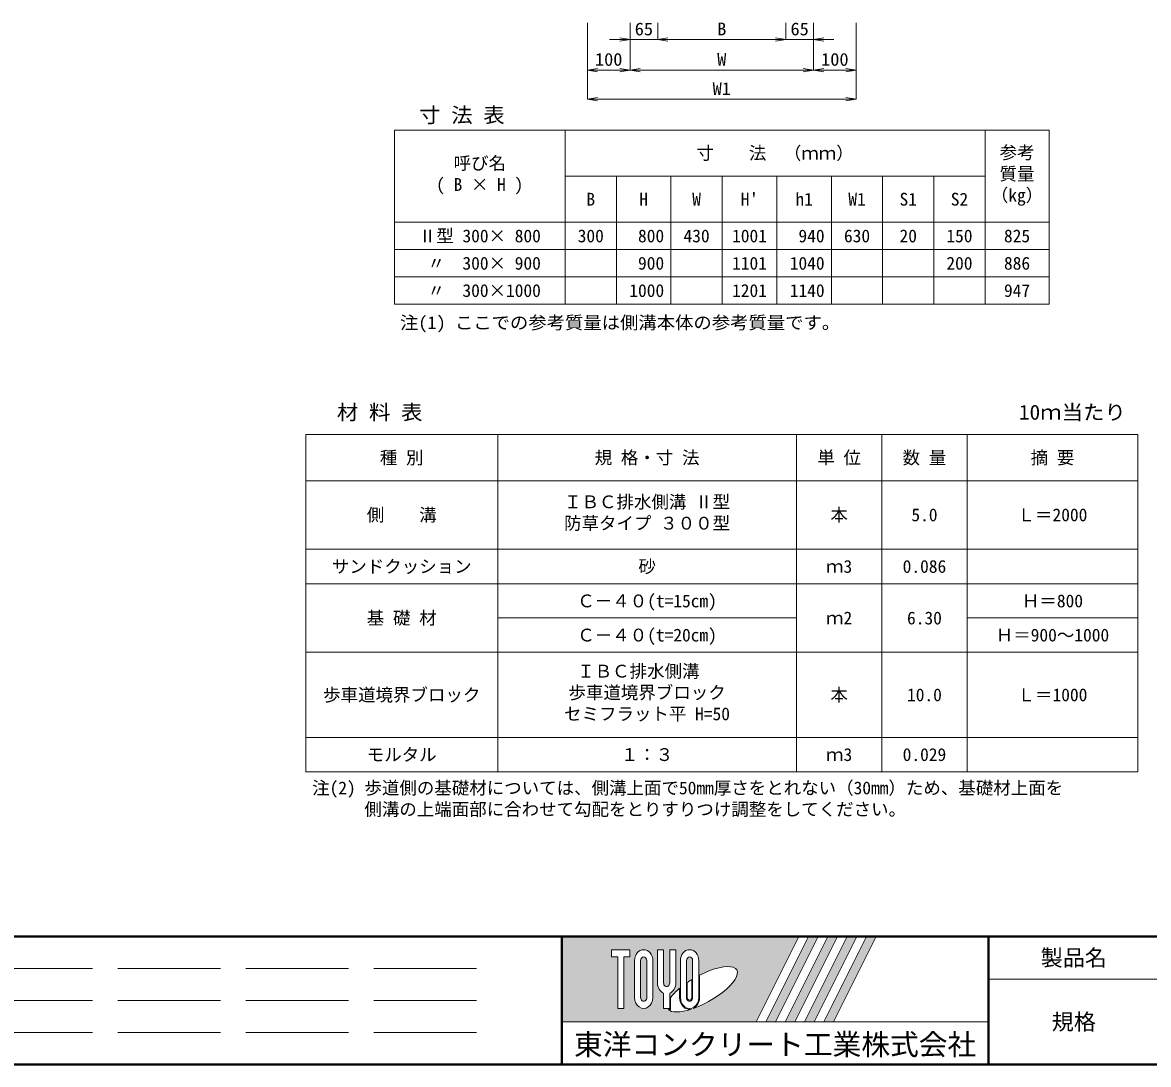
# Model space of a CAD drawing. Units: millimetres at full size. Extents: x 164402 to 209100, y 872507 to 885397.
# Drawn here: x 193809 to 196447, y 872707 to 875148 of the extents above; entities that cross this region are included whole.
import ezdxf
from ezdxf.enums import TextEntityAlignment as Align

# ---------------------------------------------------------------- set-up
doc = ezdxf.new("R2010")
doc.units = ezdxf.units.MM
doc.header["$LTSCALE"] = 40
doc.linetypes.add('DASHED', pattern=[7.5, 6, -1.5])
for name, color, linetype, lineweight in [('0_2', 7, 'Continuous', 13), ('Defpoints_3', 8, 'Continuous', 0), ('図枠', 7, 'Continuous', 5), ('寸法線', 7, 'Continuous', 13), ('寸法表', 30, 'Continuous', 13), ('補助線', 8, 'Continuous', 13)]:
    doc.layers.add(name, color=color, linetype=linetype, lineweight=lineweight)
doc.layers.add('文字', color=7, linetype='Continuous')
doc.styles.add('ＭＳ ゴシック', font='')
doc.styles.add('ＭＳ 明朝', font='')
doc.styles.get('ＭＳ ゴシック').set_extended_font_data('MS Gothic')
doc.styles.get('ＭＳ 明朝').set_extended_font_data('MS Mincho')

# ---------------------------------------------------------------- blocks, each defined once
blk = doc.blocks.new('open_arrow')
at = {"color": 0, "linetype": 'Continuous', "lineweight": -2}
blk.add_lwpolyline([(7.5, 1.25), (0, 0), (7.5, -1.25)], dxfattribs=at)

msp = doc.modelspace()

# ---------------------------------------------------------------- hatches: boundary and pattern name
at = {"layer": '図枠'}
h = msp.add_hatch(color=256, dxfattribs=at)
h.paths.add_polyline_path([(195072.4, 873007.22), (195072.4, 872807.22), (195527.71, 872807.22), (195627.71, 873007.22)])
edge = h.paths.add_edge_path(flags=16)
edge.add_ellipse((195401.84, 872883.38), major_axis=(80.81, 45.23), ratio=0.3471473, start_angle=-144.31122, end_angle=72.1899, ccw=False)
edge.add_ellipse((195371.92, 872863.85), major_axis=(0, 27.5), ratio=0.8463542, start_angle=-160.70346, end_angle=-90)
edge.add_line((195395.2, 872863.85), (195395.2, 872916.28))
edge = h.paths.add_edge_path(flags=16)
edge.add_ellipse((195371.92, 872950.58), major_axis=(0, 25.38), ratio=0.8463542, start_angle=-90, end_angle=90, ccw=False)
edge.add_line((195393.41, 872950.58), (195393.41, 872863.85))
edge.add_ellipse((195371.92, 872863.85), major_axis=(0, 25.38), ratio=0.8463542, start_angle=90, end_angle=-90, ccw=False)
edge.add_line((195350.44, 872863.85), (195350.44, 872950.58))
edge = h.paths.add_edge_path(flags=16)
edge.add_line((195379.08, 872950.58), (195379.08, 872863.85))
edge.add_ellipse((195371.92, 872863.85), major_axis=(0, 8.46), ratio=0.8463542, start_angle=90, end_angle=-90, ccw=False)
edge.add_line((195364.76, 872863.85), (195364.76, 872950.58))
edge.add_ellipse((195371.92, 872950.58), major_axis=(0, 8.46), ratio=0.8463542, start_angle=-90, end_angle=90, ccw=False)
edge = h.paths.add_edge_path(flags=16)
edge.add_line((195377.29, 872906.25), (195377.29, 872863.85))
edge.add_ellipse((195371.92, 872863.85), major_axis=(0, 6.35), ratio=0.8463542, start_angle=90, end_angle=-90, ccw=False)
edge.add_line((195366.55, 872863.85), (195366.55, 872899.31))
edge.add_ellipse((195401.84, 872883.38), major_axis=(80.81, 45.23), ratio=0.3471473, start_angle=107.79174, end_angle=126.47132, ccw=False)
edge = h.paths.add_edge_path(flags=16)
edge.add_ellipse((195318.21, 872898.23), major_axis=(0, 25.38), ratio=0.8463542, start_angle=-163.34117, end_angle=-90, ccw=False)
edge.add_line((195325.37, 872874.3), (195325.37, 872838.47))
edge.add_line((195325.37, 872838.47), (195311.05, 872838.47))
edge.add_line((195311.05, 872838.47), (195311.05, 872874.3))
edge.add_ellipse((195318.21, 872898.23), major_axis=(0, 25.38), ratio=0.8463542, start_angle=90, end_angle=163.34117, ccw=False)
edge.add_line((195296.73, 872898.23), (195296.73, 872975.97))
edge.add_line((195296.73, 872975.97), (195311.05, 872975.97))
edge.add_line((195311.05, 872975.97), (195311.05, 872898.23))
edge.add_ellipse((195318.21, 872898.23), major_axis=(0, 8.46), ratio=0.8463542, start_angle=90, end_angle=-90)
edge.add_line((195325.37, 872898.23), (195325.37, 872975.97))
edge.add_line((195325.37, 872975.97), (195339.69, 872975.97))
edge.add_line((195339.69, 872975.97), (195339.69, 872898.23))
edge = h.paths.add_edge_path(flags=16)
edge.add_line((195348.65, 872885.75), (195348.65, 872863.85))
edge.add_ellipse((195371.92, 872863.85), major_axis=(0, 27.5), ratio=0.8463542, start_angle=90, end_angle=-171.54427)
edge.add_ellipse((195401.84, 872883.38), major_axis=(80.81, 45.23), ratio=0.3471473, start_angle=-178.64954, end_angle=-148.29244, ccw=False)
edge.add_line((195322.29, 872836.35), (195327.16, 872836.35))
edge.add_line((195327.16, 872836.35), (195327.16, 872863.17))
edge.add_ellipse((195401.84, 872883.38), major_axis=(80.81, 45.23), ratio=0.3471473, start_angle=148.21912, end_angle=165.90812, ccw=False)
edge = h.paths.add_edge_path(flags=16)
edge.add_ellipse((195264.5, 872950.58), major_axis=(0, 25.38), ratio=0.8463542, start_angle=-90, end_angle=90, ccw=False)
edge.add_line((195285.98, 872950.58), (195285.98, 872863.85))
edge.add_ellipse((195264.5, 872863.85), major_axis=(0, 25.38), ratio=0.8463542, start_angle=90, end_angle=-90, ccw=False)
edge.add_line((195243.01, 872863.85), (195243.01, 872950.58))
edge = h.paths.add_edge_path(flags=16)
edge.add_line((195271.66, 872950.58), (195271.66, 872863.85))
edge.add_ellipse((195264.5, 872863.85), major_axis=(0, 8.46), ratio=0.8463542, start_angle=90, end_angle=-90, ccw=False)
edge.add_line((195257.34, 872863.85), (195257.34, 872950.58))
edge.add_ellipse((195264.5, 872950.58), major_axis=(0, 8.46), ratio=0.8463542, start_angle=-90, end_angle=90, ccw=False)
h.paths.add_polyline_path([(195232.27, 872975.97), (195232.27, 872959.05), (195217.95, 872959.05), (195217.95, 872838.47), (195203.63, 872838.47), (195203.63, 872959.05), (195189.3, 872959.05), (195189.3, 872975.97)], flags=16)
for points in [[(195550.4, 872807.22), (195573.08, 872807.22), (195673.08, 873007.22), (195650.4, 873007.22)], [(195718.46, 873007.22), (195695.77, 873007.22), (195595.77, 872807.22), (195618.46, 872807.22)], [(195763.83, 873007.22), (195741.15, 873007.22), (195641.15, 872807.22), (195663.83, 872807.22)], [(195809.21, 873007.22), (195786.52, 873007.22), (195686.52, 872807.22), (195709.21, 872807.22)]]:
    msp.add_hatch(color=256, dxfattribs=at).paths.add_polyline_path(points)

# ---------------------------------------------------------------- linework, layer by layer
at = {"layer": 'Defpoints_3'}
for p, q in [((195080.4, 874616.09), (195200.4, 874616.09)), ((195328.4, 874616.09), (195448.4, 874616.09)), ((195704.4, 874616.09), (195944.4, 874616.09)), ((195080.4, 874552.09), (195200.4, 874552.09)), ((195328.4, 874552.09), (195448.4, 874552.09)), ((195704.4, 874552.09), (196064.4, 874552.09))]:
    msp.add_line(p, q, dxfattribs=at)
at = {"layer": '図枠', "lineweight": 40}
for p, q in [((191547.4, 873007.22), (199347.4, 873007.22)), ((195072.4, 872707.22), (195072.4, 873007.22)), ((196072.4, 872707.22), (196072.4, 873007.22)), ((191547.4, 872707.22), (199347.4, 872707.22))]:
    msp.add_line(p, q, dxfattribs=at)
at = {"layer": '図枠'}
for p, q in [((195072.4, 873007.22), (195627.71, 873007.22)), ((195627.71, 873007.22), (195527.71, 872807.22)), ((195650.4, 873007.22), (195550.4, 872807.22)), ((195673.08, 873007.22), (195573.08, 872807.22)), ((195695.77, 873007.22), (195595.77, 872807.22)), ((195718.46, 873007.22), (195618.46, 872807.22)), ((195741.15, 873007.22), (195641.15, 872807.22)), ((195650.4, 873007.22), (195673.08, 873007.22)), ((195763.83, 873007.22), (195663.83, 872807.22)), ((195786.52, 873007.22), (195686.52, 872807.22)), ((195695.77, 873007.22), (195718.46, 873007.22)), ((195809.21, 873007.22), (195709.21, 872807.22)), ((195741.15, 873007.22), (195763.83, 873007.22)), ((195786.52, 873007.22), (195809.21, 873007.22)), ((195189.3, 872975.97), (195189.3, 872959.05)), ((195189.3, 872975.97), (195232.27, 872975.97)), ((195203.63, 872959.05), (195189.3, 872959.05)), ((195203.63, 872959.05), (195203.63, 872838.47)), ((195217.95, 872959.05), (195217.95, 872838.47)), ((195232.27, 872959.05), (195217.95, 872959.05)), ((195232.27, 872975.97), (195232.27, 872959.05)), ((195296.73, 872975.97), (195311.05, 872975.97)), ((195296.73, 872898.23), (195296.73, 872975.97)), ((195311.05, 872975.97), (195311.05, 872898.23)), ((195325.37, 872975.97), (195339.69, 872975.97)), ((195325.37, 872898.23), (195325.37, 872975.97)), ((195339.69, 872975.97), (195339.69, 872898.23)), ((195243.01, 872950.58), (195243.01, 872863.85)), ((195257.34, 872863.85), (195257.34, 872950.58)), ((195271.66, 872950.58), (195271.66, 872863.85)), ((195285.98, 872863.85), (195285.98, 872950.58)), ((195350.44, 872950.58), (195350.44, 872863.85)), ((195364.76, 872863.85), (195364.76, 872950.58)), ((195379.08, 872950.58), (195379.08, 872863.85)), ((195393.41, 872863.85), (195393.41, 872950.58)), ((195366.55, 872863.85), (195366.55, 872899.31)), ((195377.29, 872906.25), (195377.29, 872863.85)), ((195395.2, 872863.85), (195395.2, 872916.28)), ((195311.05, 872874.3), (195311.05, 872838.47)), ((195325.37, 872874.3), (195325.37, 872838.47)), ((195348.65, 872885.75), (195348.65, 872863.85)), ((195327.16, 872863.17), (195327.16, 872836.35)), ((195217.95, 872838.47), (195203.63, 872838.47)), ((195325.37, 872838.47), (195311.05, 872838.47)), ((195322.29, 872836.35), (195327.16, 872836.35)), ((195072.4, 872807.22), (195527.71, 872807.22)), ((195550.4, 872807.22), (195573.08, 872807.22)), ((195595.77, 872807.22), (195618.46, 872807.22)), ((195641.15, 872807.22), (195663.83, 872807.22)), ((195686.52, 872807.22), (195709.21, 872807.22))]:
    msp.add_line(p, q, dxfattribs=at)
at = {"layer": '図枠', "linetype": 'DASHED', "lineweight": 9}
for p, q in [((194872.4, 872932.22), (191747.4, 872932.22)), ((194872.4, 872857.22), (191747.4, 872857.22)), ((194872.4, 872782.22), (191747.4, 872782.22))]:
    msp.add_line(p, q, dxfattribs=at)
at = {"layer": '図枠', "lineweight": 13}
msp.add_line((199347.4, 872907.22), (196072.4, 872907.22), dxfattribs=at)
at = {"layer": '図枠'}
for centre, major_axis, ratio, start_param, end_param in [((195264.5, 872950.58), (0, 25.38), 0.846354, 4.712389, 7.8539816), ((195264.5, 872950.58), (0, 8.46), 0.846354, 4.712389, 7.8539816), ((195371.92, 872950.58), (0, 25.38), 0.846354, 4.712389, 7.8539816), ((195371.92, 872950.58), (0, 8.46), 0.846354, 4.712389, 7.8539816), ((195401.84, 872883.38), (80.81, 45.23), 0.347147, 4.2621853, 7.7429163), ((195401.84, 872883.38), (80.81, 45.23), 0.347147, 1.6817405, 1.8219833), ((195318.21, 872898.23), (0, 25.38), 0.846354, 1.5707963, 2.8017557), ((195318.21, 872898.23), (0, 8.46), 0.846354, 1.5707963, 4.712389), ((195318.21, 872898.23), (0, 25.38), 0.846354, 3.4814296, 4.712389), ((195401.84, 872883.38), (80.81, 45.23), 0.347147, 2.0815197, 2.5155126), ((195264.5, 872863.85), (0, 25.38), 0.846354, 1.5707963, 4.712389), ((195264.5, 872863.85), (0, 8.46), 0.846354, 1.5707963, 4.712389), ((195371.92, 872863.85), (0, 27.5), 0.846354, 1.5707963, 3.3154679), ((195371.92, 872863.85), (0, 25.38), 0.846354, 1.5707963, 4.712389), ((195371.92, 872863.85), (0, 8.46), 0.846354, 1.5707963, 4.712389), ((195371.92, 872863.85), (0, 6.35), 0.846354, 1.5707963, 4.712389), ((195371.92, 872863.85), (0, 27.5), 0.846354, 3.5338438, 4.712389), ((195401.84, 872883.38), (80.81, 45.23), 0.347147, 3.2093975, 4.2004451)]:
    msp.add_ellipse(centre, major_axis=major_axis, ratio=ratio, start_param=start_param, end_param=end_param, dxfattribs=at)
at = {"layer": '寸法線'}
for p, q in [((195132.4, 875147.29), (195132.4, 874968.21)), ((195132.4, 875147.29), (195132.4, 875036.64)), ((195232.4, 875147.29), (195232.4, 875107.96)), ((195232.4, 875147.29), (195232.4, 875036.64)), ((195232.4, 875147.29), (195232.4, 875036.64)), ((195297.4, 875147.29), (195297.4, 875107.96)), ((195297.4, 875147.29), (195297.4, 875107.96)), ((195597.4, 875147.29), (195597.4, 875107.96)), ((195597.4, 875147.29), (195597.4, 875107.96)), ((195662.4, 875147.29), (195662.4, 875107.96)), ((195662.4, 875147.29), (195662.4, 875036.64)), ((195662.4, 875147.29), (195662.4, 875036.64)), ((195762.4, 875147.29), (195762.4, 875036.64)), ((195762.4, 875147.29), (195762.4, 874968.21)), ((195345.4, 875107.96), (195184.4, 875107.96)), ((195297.4, 875107.96), (195597.4, 875107.96)), ((195549.4, 875107.96), (195710.4, 875107.96)), ((195232.4, 875036.64), (195132.4, 875036.64)), ((195232.4, 875036.64), (195662.4, 875036.64)), ((195662.4, 875036.64), (195762.4, 875036.64)), ((195132.4, 874968.21), (195762.4, 874968.21))]:
    msp.add_line(p, q, dxfattribs=at)
at = {"layer": '寸法表'}
for p, q in [((194680.4, 874896.09), (196214.4, 874896.09)), ((194680.4, 874896.09), (194680.4, 874488.09)), ((195080.4, 874896.09), (195080.4, 874488.09)), ((196064.4, 874896.09), (196064.4, 874488.09)), ((196214.4, 874896.09), (196214.4, 874488.09)), ((195080.4, 874788.09), (196064.4, 874788.09)), ((195200.4, 874788.09), (195200.4, 874488.09)), ((195328.4, 874788.09), (195328.4, 874488.09)), ((195448.4, 874788.09), (195448.4, 874488.09)), ((195576.4, 874788.09), (195576.4, 874488.09)), ((195704.4, 874788.09), (195704.4, 874488.09)), ((195824.4, 874788.09), (195824.4, 874488.09)), ((195944.4, 874788.09), (195944.4, 874488.09)), ((194680.4, 874680.09), (196214.4, 874680.09)), ((194680.4, 874616.09), (195080.4, 874616.09)), ((195200.4, 874616.09), (195328.4, 874616.09)), ((195448.4, 874616.09), (195704.4, 874616.09)), ((195944.4, 874616.09), (196214.4, 874616.09)), ((194680.4, 874552.09), (195080.4, 874552.09)), ((195200.4, 874552.09), (195328.4, 874552.09)), ((195448.4, 874552.09), (195704.4, 874552.09)), ((196064.4, 874552.09), (196214.4, 874552.09)), ((194680.4, 874488.09), (196214.4, 874488.09)), ((194472.4, 874182.7), (196422.4, 874182.7)), ((194472.4, 874182.7), (194472.4, 873393.1)), ((194922.4, 874182.7), (194922.4, 873393.1)), ((195622.4, 874182.7), (195622.4, 873393.1)), ((195822.4, 874182.7), (195822.4, 873393.1)), ((196022.4, 874182.7), (196022.4, 873393.1)), ((196422.4, 874182.7), (196422.4, 873393.1)), ((194472.4, 874074.7), (196422.4, 874074.7)), ((194472.4, 873914.7), (196422.4, 873914.7)), ((194472.4, 873833.1), (196422.4, 873833.1)), ((194922.4, 873753.1), (195622.4, 873753.1)), ((196022.4, 873753.1), (196422.4, 873753.1)), ((194472.4, 873673.1), (196422.4, 873673.1)), ((194472.4, 873473.1), (196422.4, 873473.1)), ((194472.4, 873393.1), (196422.4, 873393.1))]:
    msp.add_line(p, q, dxfattribs=at)
at = {"layer": '補助線'}
msp.add_line((195072.4, 872807.22), (196072.4, 872807.22), dxfattribs=at)

# ---------------------------------------------------------------- block references
at = {"layer": '寸法線', "xscale": 3.2, "yscale": 3.2, "rotation": 180}
for p in [(195232.4, 875107.96), (195597.4, 875107.96), (195597.4, 875107.96), (195232.4, 875036.64), (195662.4, 875036.64), (195762.4, 875036.64), (195762.4, 874968.21)]:
    msp.add_blockref('open_arrow', p, dxfattribs=at)
at = {"layer": '寸法線', "xscale": 3.2, "yscale": 3.2}
for p in [(195297.4, 875107.96), (195297.4, 875107.96), (195662.4, 875107.96), (195132.4, 875036.64), (195232.4, 875036.64), (195662.4, 875036.64), (195132.4, 874968.21)]:
    msp.add_blockref('open_arrow', p, dxfattribs=at)

# ---------------------------------------------------------------- texts
at = {"layer": '0_2', "style": 'ＭＳ 明朝'}
for s, p in [('注(2) 歩道側の基礎材については、側溝上面で50mm厚さをとれない（30mm）ため、基礎材上面を ', (194487.39, 873370.09)), ('      側溝の上端面部に合わせて勾配をとりすりつけ調整をしてください。', (194487.39, 873320.09))]:
    msp.add_text(s, height=30.02, dxfattribs=at).set_placement(p, align=Align.TOP_LEFT)
at = {"layer": '図枠', "style": 'ＭＳ ゴシック'}
for s, height, p in [('製品名', 37.98, (196272.4, 872957.22)), ('規格', 37.98, (196272.4, 872807.22)), ('東洋コンクリート工業株式会社', 49.37, (195572.4, 872754.09))]:
    msp.add_text(s, height=height, dxfattribs=at).set_placement(p, align=Align.MIDDLE_CENTER)
at = {"layer": '寸法線', "style": 'ＭＳ 明朝', "width": 1.05}
for s, p in [('65', (195264.9, 875132.96)), ('B', (195447.4, 875132.96)), ('65', (195629.9, 875132.96)), ('100', (195182.4, 875061.64)), ('W', (195447.4, 875061.64)), ('100', (195712.4, 875061.64)), ('W1', (195447.4, 874993.21))]:
    msp.add_text(s, height=30.02, dxfattribs=at).set_placement(p, align=Align.MIDDLE_CENTER)
at = {"layer": '寸法表', "style": 'ＭＳ 明朝'}
for s, p in [('寸\u3000\u3000法\u3000（ｍｍ）', (195572.4, 874842.09)), ('B', (195140.4, 874734.09)), ('H', (195264.4, 874734.09)), ('W', (195388.4, 874734.09)), ("H'", (195512.4, 874734.09)), ('h1', (195640.4, 874734.09)), ('W1', (195764.4, 874734.09)), ('S1', (195884.4, 874734.09)), ('S2', (196004.4, 874734.09)), ('Ⅱ型 300× 800', (194880.4, 874648.09)), ('300', (195140.4, 874648.09)), ('430', (195388.4, 874648.09)), ('1001', (195512.4, 874648.09)), ('630', (195764.4, 874648.09)), ('20', (195884.4, 874648.09)), ('150', (196004.4, 874648.09)), ('825', (196139.4, 874648.09)), (' 〃\u3000300× 900', (194880.4, 874584.09)), ('1101', (195512.4, 874584.09)), ('200', (196004.4, 874584.09)), ('886', (196139.4, 874584.09)), (' 〃\u3000300×1000', (194880.4, 874520.09)), ('1201', (195512.4, 874520.09)), ('947', (196139.4, 874520.09)), ('種 別', (194697.4, 874128.7)), ('規 格・寸 法', (195272.4, 874128.7)), ('単 位', (195722.4, 874128.7)), ('数 量', (195922.4, 874128.7)), ('摘 要', (196222.4, 874128.7)), ('側\u3000\u3000溝', (194697.4, 873994.7)), ('本', (195722.4, 873994.7)), ('5.0', (195922.4, 873994.7)), ('Ｌ＝2000', (196222.4, 873994.7)), ('サンドクッション', (194697.4, 873873.9)), ('砂', (195272.4, 873873.9)), ('ｍ3', (195722.4, 873873.9)), ('0.086', (195922.4, 873873.9)), ('Ｃ－４０(t=15cm)', (195272.4, 873793.1)), ('Ｈ＝800', (196222.4, 873793.1)), ('基 礎 材', (194697.4, 873753.1)), ('ｍ2', (195722.4, 873753.1)), ('6.30', (195922.4, 873753.1)), ('Ｃ－４０(t=20cm)', (195272.4, 873713.1)), ('Ｈ＝900～1000', (196222.4, 873713.1)), ('歩車道境界ブロック', (194697.4, 873573.1)), ('本', (195722.4, 873573.1)), ('10.0', (195922.4, 873573.1)), ('Ｌ＝1000', (196222.4, 873573.1)), ('モルタル', (194697.4, 873433.1)), ('１：３', (195272.4, 873433.1)), ('ｍ3', (195722.4, 873433.1)), ('0.029', (195922.4, 873433.1))]:
    msp.add_text(s, height=30.02, dxfattribs=at).set_placement(p, align=Align.MIDDLE_CENTER)
for s, p in [('参考', (196098.45, 874858.57)), ('呼び名', (194818.97, 874833.57)), ('質量', (196098.45, 874808.57)), ('( B × H )', (194778.02, 874783.57)), ('（kg）', (196077.97, 874758.57)), ('ＩＢＣ排水側溝 Ⅱ型', (195077.88, 874040.17)), ('防草タイプ ３００型', (195077.88, 873990.17)), ('ＩＢＣ排水側溝\u3000', (195108.6, 873643.57)), ('歩車道境界ブロック', (195088.12, 873593.57)), ('セミフラット平 H=50', (195077.88, 873543.57))]:
    msp.add_text(s, height=30.02, dxfattribs=at).set_placement(p, align=Align.TOP_LEFT)
for s, p in [('800', (195312.4, 874648.09)), ('940', (195688.4, 874648.09)), ('900', (195312.4, 874584.09)), ('1040', (195688.4, 874584.09)), ('1000', (195312.4, 874520.09)), ('1140', (195688.4, 874520.09))]:
    msp.add_text(s, height=30.02, dxfattribs=at).set_placement(p, align=Align.MIDDLE_RIGHT)
at = {"layer": '文字', "style": 'ＭＳ 明朝', "width": 1.05}
msp.add_text('寸 法 表', height=35.03, dxfattribs=at).set_placement((194838.4, 874931.09), align=Align.MIDDLE_CENTER)
for s, height, p in [('注(1) ここでの参考質量は側溝本体の参考質量です。', 30.02, (194693.26, 874421.01)), ('10ｍ当たり', 35.03, (196143.63, 874207.06))]:
    msp.add_text(s, height=height, dxfattribs=at).set_placement(p, align=Align.BOTTOM_LEFT)
msp.add_text('材 料 表', height=35.03, dxfattribs=at).set_placement((194645.79, 874207.06), align=Align.BOTTOM_CENTER)

doc.saveas('drawing.dxf')
